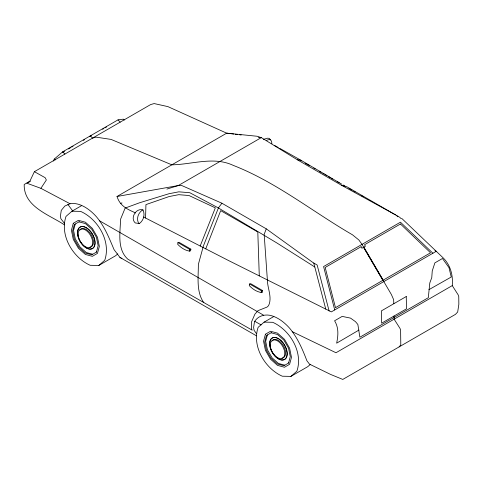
<?xml version="1.0" encoding="UTF-8"?>
<svg xmlns="http://www.w3.org/2000/svg" width="483" height="483" viewBox="0 0 483 483"><rect width="100%" height="100%" fill="white"/><g stroke="black" fill="none" stroke-linecap="round" stroke-linejoin="round"><path stroke-width="0.72" d="M428.916 289.673L451.249 277.013L449.015 267.679L442.458 258.502L434.875 262.879L432.249 270.945L431.766 277.634L429.798 282.935L428.312 297.703L359.865 337.219L357.861 324.473L355.5 321.672L350.531 318.122L342.175 316.395L334.592 320.778C338.891 327.734 338.251 335.576 336.645 343.178L358.972 330.058M177.961 242.599L177.659 244.253A27.09 18.825 73.1 0 0 189.559 251.13L190.586 250.816L190.888 249.162L178.988 242.291L177.961 242.599L189.861 249.476L190.888 249.162M189.559 251.13L189.861 249.476M249.59 283.956L249.282 285.61A27.09 18.825 73.1 0 0 261.188 292.481L262.215 292.173L262.517 290.518L250.617 283.642L249.59 283.956L261.49 290.826L262.517 290.518M261.188 292.481L261.49 290.826M205.734 248.848L220.689 210.636L257.801 231.991L259.28 275.884M200.179 246.004L215.333 207.847L189.004 195.524L178.728 194.679L169.135 196.545L145.932 204.605L145.564 218.02M75.257 224.015L73.549 230.403L75.257 238.771L79.937 246.873L86.33 252.543L92.718 254.251M96.449 252.102L98.158 245.708L96.449 237.34L91.77 229.238L85.382 223.575L78.989 221.86M267.389 334.942L265.68 341.33L267.389 349.698L272.068 357.8L278.462 363.47L284.849 365.178M288.58 363.023L290.289 356.635L288.58 348.267L283.901 340.165L277.514 334.502L271.12 332.787M135.705 212.967C127.325 209.278 120.013 206.09 117.007 196.49L178.293 185.55L181.439 185.394L221.902 203.222L266.248 228.827L264.171 234.382L267.371 279.923C267.425 288.393 272.484 297.51 268.542 305.709L267.045 307.067L257.928 310.684L254.885 314.185L251.655 321.642L251.341 328.688L252.253 330.203L127.802 259.154C116.826 249.15 120.267 232.359 120.575 219.21L125.139 208.076L139.581 202.769L168.905 193.755L178.819 191.823L189.831 192.735L218.394 207.956L276.819 242.931L314.801 266.996M29.523 181.934L34.39 171.682L150.678 104.545L154.174 103.573L167.909 106.616L226.678 133.175L256.926 136.236L261.309 137.625L297.25 159.722L341.596 185.321L395.571 214.893L399.773 217.338L401.24 218.739M53.347 161.038L54.289 159.052L62.742 151.783L118.051 119.85L123.388 119.156L124.246 120.074M30.055 181.367L26.867 183.208L40.898 188.334L46.35 179.996L45.167 177.702L34.39 171.682M221.902 203.222L218.394 207.956L203.391 245.998L198.356 264.412C198.404 277.025 196.092 291.774 203.808 302.678M399.121 346.897L400.787 344.82L400.612 330.13L400.033 328.452L394.122 319.178L394.062 315.997M139.406 223.532C143.662 220.302 145.19 214.832 143.022 209.966C136.115 207.581 129.83 218.056 135.252 222.935L139.406 223.532L138.536 223.212C136.254 218.394 138.12 213.299 142.237 210.129L143.022 209.966M81.705 205.583L71.985 211.198L66.02 216.39C59.512 235.179 72.77 257.566 90.164 265.282L98.78 265.463L115.63 255.736L117.798 253.847M98.78 265.463L104.739 260.277C111.253 241.482 97.995 219.095 80.601 211.379L71.985 211.198M273.837 316.51L264.116 322.125L258.151 327.311C251.643 346.106 264.901 368.493 282.295 376.209L290.911 376.39L307.762 366.663L310.472 364.303M290.911 376.39L296.87 371.204C303.384 352.409 290.126 330.022 272.732 322.306L264.116 322.125M89.415 136.592L91.106 135.62M62.639 152.332L64.583 151.209M68.471 148.963L70.415 147.84M71.713 147.098L73.011 146.349M83.378 140.36L84.676 139.611M102.613 129.257L103.905 128.508M105.203 127.76L106.502 127.011M30.085 181.089L24.204 184.482C23.57 206.784 49.441 214.808 64.468 224.879M117.007 196.49L226.678 133.175M79.351 221.655L74.31 224.565L72.601 230.952L74.31 239.32L78.989 247.423L85.382 253.086L91.77 254.801L96.811 251.891M271.482 332.576L266.441 335.486L264.732 341.879L266.441 350.247L271.12 358.35L277.514 364.013L283.901 365.728L288.943 362.818M401.856 218.515L443.297 258.013C450.615 265.252 453.175 275.558 452.263 285.61L335.975 352.747L292.221 331.658M121.867 258.52L119.917 257.397L114.066 249.651C109.297 238.354 104.654 226.569 96.636 217.006A37.686 21.759 60 0 0 70.047 203.76L64.831 206.06L61.281 210.359L60.447 215.895L60.858 218.708L64.589 223.569M263.416 139.37L267.449 138.216L269.254 138.349L271.506 141.151L271.905 143.62M266.67 140.293L268.741 139.641L270.546 139.768M120.581 203.379L122.006 202.938M166.895 189.07L178.293 185.55L261.309 137.625L258.333 137.238M90.496 135.977L90.913 135.856M227.052 133.169L233.754 134.039M235.245 134.232L237.479 134.522M239.713 134.811L241.204 135.011M297.25 159.722L300.975 160.278L341.795 184.21M341.596 185.321L346.752 186.704L395.571 214.893M143.59 217.012L228.725 260.627L331.344 311.879L436.276 251.293L434.96 250.629M40.898 188.334L70.047 203.76M274.441 145.359L278.329 147.544M279.621 148.269L300.975 160.278L301.41 160.978M254.565 321.189L261.116 324.92M263.627 315.212L99.377 220.695M119.917 257.397L256.503 335.842M305.353 163.254L309.259 165.506M313.811 168.132L315.109 168.881M319.661 171.507L320.966 172.256M322.916 173.379L324.214 174.134M325.518 174.882L326.816 175.631M328.766 176.76L330.064 177.509M331.368 178.257L332.666 179.006M337.219 181.632L339.169 182.755M348.871 188.352L351.998 190.151M353.87 191.238L355.12 191.956M266.248 228.827L312.99 262.571L317.156 265.034L329.116 311.028M343.087 184.971L345.031 186.112M361.405 195.603L363.337 196.75M396.404 215.388L397.865 216.789M432.907 253.243L400.449 222.186L323.592 266.562L334.713 309.929M118.051 119.85L120.189 122.145M90.399 135.82L92.531 138.114L96.039 137.136L111.09 139.418L171.839 164.83C192.246 164.492 213.703 156.16 233.283 165.397C276.354 182.206 312.743 211.808 352.475 234.798L358.821 239.948L362.021 244.374L391.393 294.533L393.633 299.653L393.826 303.704M62.742 151.783L64.879 154.077M54.289 159.052L55.14 159.97M67.868 204.4L72.764 211.047M256.256 333.355L254.052 330.251L253.629 327.359L254.469 321.823C257.397 316.456 263.627 314.276 269.478 315.236A37.686 21.759 60 0 1 289.836 328.458C297.643 337.961 302.575 349.378 306.892 360.759L309.494 364.14L330.541 374.41L342.779 379.427L455.463 314.367L457.685 311.976L458.85 304.302L458.759 296.562L458.18 294.884L452.263 285.61M313.781 263.09L325.747 309.078M272.068 340.95A10.264 5.923 60 0 1 283.485 345.81A10.264 5.923 60 0 1 281.981 358.12M79.937 230.029A10.264 5.923 60 0 1 91.353 234.883A10.264 5.923 60 0 1 89.85 247.193M262.215 292.173A27.09 18.825 73.1 0 1 261.182 291.974M73.289 223.291L71.418 230.27L73.289 239.411L78.403 248.262L85.382 254.45L92.362 256.322L97.469 253.37L99.341 246.39L97.469 237.25L92.362 228.399L85.382 222.21L78.403 220.339L73.289 223.291M265.421 334.218L263.549 341.197L265.421 350.338L270.534 359.189L277.514 365.377L284.493 367.249L289.601 364.297L291.472 357.317L289.601 348.177L284.493 339.326L277.514 333.137L270.534 331.266L265.421 334.218M361.085 246.728L325.174 267.461L335.486 307.671L382.85 280.321L363.524 247.314L361.96 248.214L361.085 246.728M400.455 223.997L364.544 244.73L365.414 246.221L363.85 247.121L383.182 280.134L430.546 252.79L400.455 223.997M406.257 296.526L381.401 310.883L381.63 323.175L406.493 308.824L406.257 296.526M270.257 345.067A10.264 5.923 60 0 0 281.142 358.609A10.264 5.923 60 0 0 281.142 344.095A10.264 5.923 60 0 0 270.257 345.067M269.605 343.715A12.377 7.148 60 0 0 282.73 360.052A12.377 7.148 60 0 0 282.73 342.544A12.377 7.148 60 0 0 269.605 343.715M269.707 343.655A12.377 7.148 60 0 0 282.833 359.986A12.377 7.148 60 0 0 282.833 342.483A12.377 7.148 60 0 0 269.707 343.655M78.125 234.14A10.264 5.923 60 0 0 89.011 247.682A10.264 5.923 60 0 0 89.011 233.168A10.264 5.923 60 0 0 78.125 234.14M77.473 232.794A12.377 7.148 60 0 0 90.599 249.125A12.377 7.148 60 0 0 90.599 231.617A12.377 7.148 60 0 0 77.473 232.794M77.576 232.734A12.377 7.148 60 0 0 90.701 249.065A12.377 7.148 60 0 0 90.701 231.556A12.377 7.148 60 0 0 77.576 232.734"/></g></svg>
